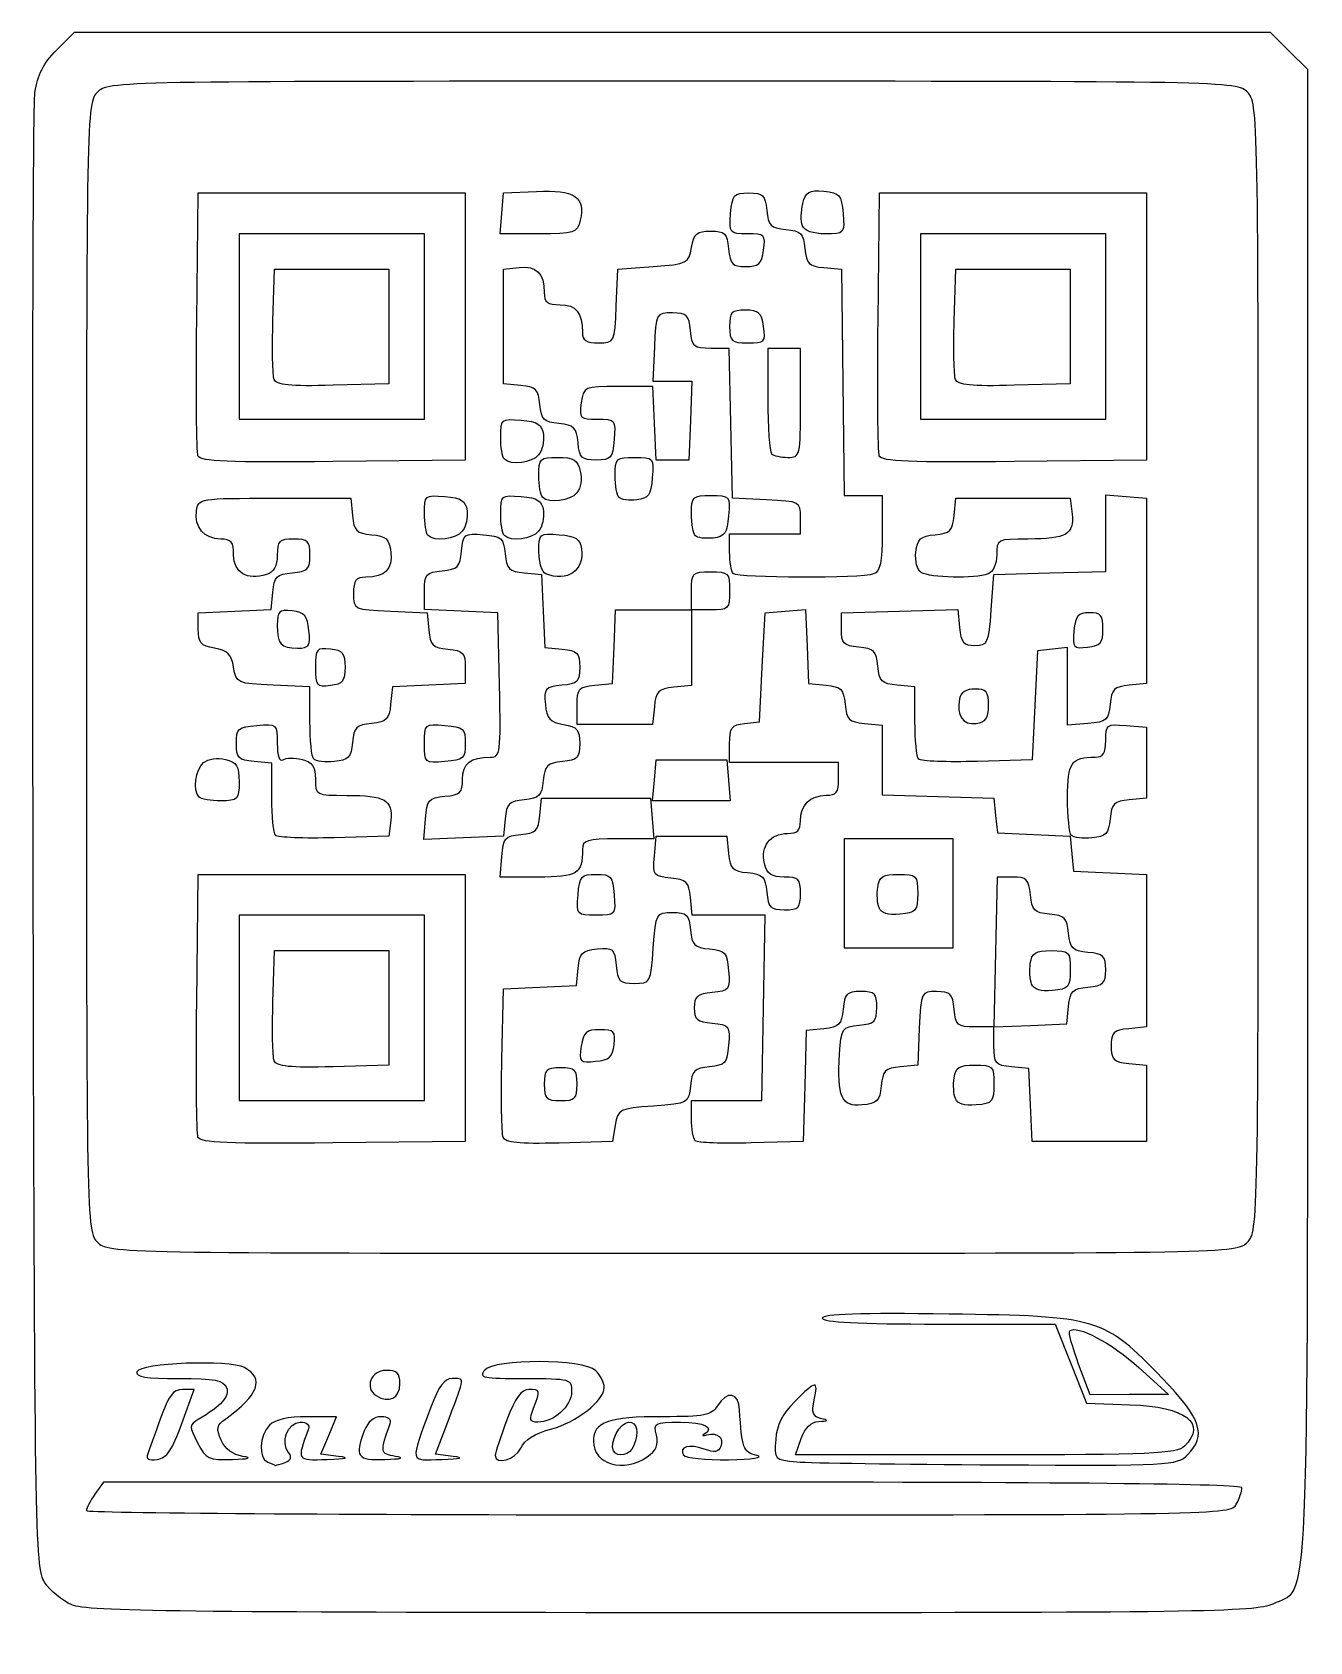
# Model space of a CAD drawing. Extents: x 15 to 1686, y 39 to 1121.
# Drawn here: x 1128 to 1303.8, y 897.5 to 1119 of the extents above; entities that cross this region are included whole.
import ezdxf

# ---------------------------------------------------------------- set-up
doc = ezdxf.new("R2010")
doc.units = 0
doc.layers.get('0').update_dxf_attribs({"linetype": 'CONTINUOUS'})

msp = doc.modelspace()

# ---------------------------------------------------------------- linework, layer by layer
at = {"color": 7}
for points in [[(1131.367275, 1116.517293), (1133.85, 1119), (1216.125, 1119), (1298.4, 1119), (1300.95, 1116.45), (1303.5, 1113.9), (1303.5, 1011.037755)], [(1150.67325, 1079.265532), (1150.875, 1096.875), (1169.25, 1096.875), (1187.625, 1096.875), (1187.625, 1078.5), (1187.625, 1060.125), (1169.419125, 1059.924125)], [(1192.6422, 1094.0625), (1192.875, 1096.875), (1197.44355, 1097.0952)], [(1244.42325, 1079.265517), (1244.625, 1096.875), (1263, 1096.875), (1281.375, 1096.875), (1281.375, 1078.5), (1281.375, 1060.125), (1263.169125, 1059.924125)], [(1197.69045, 1091.25), (1192.409475, 1091.25), (1192.6422, 1094.0625)], [(1234.020825, 1092.376677), (1234.0206, 1092.376677)], [(1161.15765, 1079.306263), (1161.375, 1086.375), (1169.25, 1086.375), (1177.125, 1086.375), (1177.125, 1078.5), (1177.125, 1070.625), (1169.424075, 1070.411114)], [(1195.26825, 1070.393279), (1192.875, 1070.625), (1192.875, 1078.5), (1192.875, 1086.375), (1195.043625, 1086.622557)], [(1208.403225, 1081.3125), (1208.625, 1086.375), (1213.496175, 1086.75)], [(1236.98175, 1086.606721), (1239.375, 1086.375), (1239.577725, 1070.8125), (1239.78045, 1055.25), (1242.390225, 1055.25), (1245, 1055.25), (1245, 1050.080242)], [(1254.90765, 1079.306263), (1255.125, 1086.375), (1263, 1086.375), (1270.875, 1086.375), (1270.875, 1078.5), (1270.875, 1070.625), (1263.174075, 1070.411114)], [(1213.651725, 1075.6875), (1213.42845, 1071), (1216.122075, 1071), (1218.8157, 1071), (1218.59535, 1065.5625), (1218.375, 1060.125), (1216.125, 1060.125), (1213.875, 1060.125), (1213.653225, 1065.1875), (1213.43145, 1070.25), (1208.67585, 1070.25)], [(1229.0625, 1054.651417), (1224.375, 1054.875), (1224.16635, 1065.1875), (1223.9577, 1075.5), (1221.401325, 1075.5)], [(1233.75, 1068), (1233.75, 1075.5), (1231.5, 1075.5), (1229.25, 1075.5), (1229.25, 1068.5)], [(1161.375, 1054.875), (1171.875, 1054.875), (1172.10675, 1052.48172)], [(1254.89325, 1052.48172), (1255.125, 1054.875), (1263, 1054.875), (1270.875, 1054.875), (1271.122575, 1052.706383)], [(1260, 1039.5), (1260.375, 1044.375), (1268.0625, 1044.588735), (1275.75, 1044.802477), (1275.75, 1050.071512), (1275.75, 1055.340547), (1278.5625, 1055.107777), (1281.375, 1054.875), (1281.375, 1042.125), (1281.375, 1029.375), (1278.98175, 1029.14328)], [(1224, 1047.49971), (1224, 1049.999708), (1228.875, 1049.999708), (1233.75, 1049.999708), (1233.75, 1052.213917)], [(1195.73175, 1044.60672), (1198.125, 1044.375), (1198.345725, 1039.357538), (1198.56645, 1034.340083), (1200.970725, 1034.107538)], [(1224.500025, 1044.500018), (1224.500025, 1044.49971)], [(1150.875, 1036.882365), (1150.875, 1039.125), (1155.892425, 1039.34574), (1160.909925, 1039.56648), (1161.142425, 1041.97074)], [(1192.33425, 1029.1875), (1192.125, 1039.125), (1187.0625, 1039.346767), (1182, 1039.568535), (1182, 1042.111748)], [(1205.4375, 1029.13998), (1207.875, 1029.375), (1208.096775, 1034.4375), (1208.31855, 1039.5), (1213.534275, 1039.5), (1218.75, 1039.5), (1218.75, 1042.125)], [(1177.3125, 1039.346767), (1182.375, 1039.125), (1182.60675, 1036.73172)], [(1221.375, 1039.5), (1218.75, 1039.5), (1218.75, 1034.29752), (1218.75, 1029.09504), (1216.3125, 1028.86002)], [(1226.0625, 1023.887685), (1228.125, 1024.125), (1228.5, 1031.625), (1228.875, 1039.125), (1231.65225, 1039.35567), (1234.4295, 1039.586348), (1234.65225, 1034.48067), (1234.875, 1029.375), (1237.26825, 1029.14328)], [(1239.375, 1036.875), (1239.375, 1039.125), (1247.38815, 1039.33737), (1255.401225, 1039.549747), (1255.63815, 1037.08737)], [(1273.3125, 1023.892222), (1270.5, 1023.659452), (1270.5, 1029.004545), (1270.5, 1034.34963), (1268.4375, 1034.112315), (1266.375, 1033.875), (1266, 1026.375), (1265.625, 1018.875), (1258.08705, 1018.662915)], [(1187.625, 1031.625), (1187.625, 1029.375), (1182.607575, 1029.15426), (1177.590075, 1028.93352), (1177.357575, 1026.52926)], [(1166.25, 1024.215735), (1166.25, 1028.931465), (1161.192375, 1029.153233)], [(1249.5, 1024.202483), (1249.5, 1028.90496), (1247.0625, 1029.13998)], [(1213.63995, 1026.1875), (1213.404975, 1023.75), (1208.20245, 1023.75), (1203, 1023.75), (1203, 1026.32748)], [(1242.5625, 1023.88998), (1245, 1023.65496), (1245, 1018.853715), (1245, 1014.052478), (1252.6875, 1013.838735), (1260.375, 1013.625), (1260.607575, 1011.22074), (1260.840075, 1008.81648), (1265.857575, 1008.59574), (1270.875, 1008.375), (1271.107575, 1005.97074), (1271.340075, 1003.56648), (1276.357575, 1003.34574), (1281.375, 1003.125), (1281.375, 992.625), (1281.375, 982.125), (1278.9375, 981.88998)], [(1278.5625, 1023.607777), (1281.375, 1023.375), (1281.375, 1018.5), (1281.375, 1013.625), (1278.98175, 1013.39328)], [(1239, 1016.25), (1239, 1018.5), (1231.5, 1018.5), (1224, 1018.5), (1224, 1021.075185)], [(1161, 1013.702482), (1161, 1018.40496), (1158.5625, 1018.63998)], [(1197.89325, 1011.23172), (1198.125, 1013.625), (1205.625, 1013.625), (1213.125, 1013.625), (1213.3578, 1010.8125), (1213.590525, 1008), (1208.6703, 1008)], [(1177.372575, 1010.543647), (1177.125, 1008.375), (1169.58705, 1008.162915)], [(1193.10675, 1010.76828), (1192.875, 1008.375), (1187.390175, 1008.15369), (1181.905425, 1007.93238), (1182.140175, 1010.77869)], [(1213.645275, 1005.613597), (1213.875, 1008.375), (1218.75, 1008.375), (1223.625, 1008.375), (1223.85675, 1005.98172)], [(1197.62445, 1002.75), (1192.409475, 1002.75), (1192.6422, 1005.5625)], [(1150.67325, 985.515517), (1150.875, 1003.125), (1169.25, 1003.125), (1187.625, 1003.125), (1187.625, 984.75), (1187.625, 966.375), (1169.419125, 966.174127)], [(1262.973675, 1002.75), (1260.7923, 1002.75), (1260.58365, 992.4375), (1260.375, 982.125), (1257.75, 982.125)], [(1218.75, 969.500002), (1218.75, 972), (1223.5908, 972), (1228.4316, 972), (1228.6533, 984.75096), (1228.875, 997.501927), (1223.86005, 997.501178), (1218.845025, 997.500428), (1218.61005, 999.937928)], [(1161.15765, 985.556265), (1161.375, 992.625), (1169.25, 992.625), (1177.125, 992.625), (1177.125, 984.75), (1177.125, 976.875), (1169.424075, 976.661115)], [(1192.664025, 977.664667), (1192.875, 987.375), (1197.892425, 987.59574), (1202.909925, 987.81648), (1203.142425, 990.22074)], [(1260.375, 979.5), (1260.375, 982.125), (1265.392425, 982.34574), (1270.409925, 982.56648), (1270.642425, 984.97074)], [(1236.963225, 981.8919), (1234.55145, 981.6588), (1234.338225, 974.0169), (1234.125, 966.375), (1226.962875, 966.162158)], [(1250.096775, 981.9375), (1249.875, 976.875), (1247.48175, 976.64328)], [(1278.9375, 977.11002), (1281.375, 976.875), (1281.375, 971.625), (1281.375, 966.375), (1273.5, 966.375), (1265.625, 966.375), (1265.404275, 971.392462), (1265.18355, 976.409918), (1262.779275, 976.642462)], [(1208.24805, 968.625), (1207.863375, 966.375), (1200.543675, 966.160185)], [(1252.784175, 941.25), (1268.818425, 941.25), (1270.9728, 935.8125), (1273.12725, 930.375), (1279.1052, 930.152955)], [(1280.314125, 935.26659), (1284.375, 931.568093), (1278.99135, 931.534043), (1273.607775, 931.499993), (1272.027525, 935.723618), (1272.027525, 935.723625)], [(1148.618475, 927.5625), (1150.31115, 932.25), (1148.7066, 932.25)], [(1170.197025, 923.041837), (1167.768975, 923.343623), (1168.8462, 925.921807), (1169.923425, 928.5), (1165.8903, 928.5)], [(1185.9612, 923.04078), (1183.547325, 923.341508), (1185.3987, 928.260045)], [(1259.23545, 923.25), (1233.078, 923.25), (1233.86235, 925.5)], [(1216.167525, 919.5), (1137.83505, 919.5), (1136.667525, 917.833118)]]:
    msp.add_lwpolyline(points, dxfattribs=at)
for points in [[(1182, 1078.5), (1182, 1091.25), (1169.25, 1091.25), (1156.5, 1091.25), (1156.5, 1078.5), (1156.5, 1065.75), (1169.25, 1065.75), (1182, 1065.75)], [(1275.75, 1078.5), (1275.75, 1091.25), (1263, 1091.25), (1250.25, 1091.25), (1250.25, 1078.5), (1250.25, 1065.75), (1263, 1065.75), (1275.75, 1065.75)], [(1228.659975, 1078.5)], [(1161.331725, 1071.217377)], [(1255.081725, 1071.217377)], [(1233.75, 1068)], [(1150.842375, 1060.689641)], [(1193.000025, 1060.25)], [(1244.592375, 1060.689641)], [(1198.250025, 1055.00001)], [(1208.78445, 1054.96557)], [(1182.500025, 1049.750002)], [(1193.000025, 1049.750002)], [(1219.28445, 1049.715578)], [(1198.6875, 1044.49671)], [(1250.377425, 1044.655365)], [(1166.11005, 1036.6875)], [(1275.375, 1036.875)], [(1171.125, 1031.625)], [(1259.625, 1026.375)], [(1182, 1021.125)], [(1166.785575, 1018.964452)], [(1213.6422, 1016.0625), (1213.875, 1018.875), (1218.75, 1018.875), (1223.625, 1018.875), (1223.8578, 1016.0625), (1224.090525, 1013.25), (1218.75, 1013.25), (1213.409475, 1013.25)], [(1250.02455, 1018.975417)], [(1151.000025, 1013.750003)], [(1161.52455, 1008.475418)], [(1254.75, 1000.5), (1254.75, 1008), (1247.25, 1008), (1239.75, 1008), (1239.75, 1000.5), (1239.75, 993), (1247.25, 993), (1254.75, 993)], [(1271.035575, 1008.464452)], [(1203.1422, 1000.3125)], [(1182, 984.75), (1182, 997.5), (1169.25, 997.5), (1156.5, 997.5), (1156.5, 984.75), (1156.5, 972), (1169.25, 972), (1182, 972)], [(1244.5605, 998.52255)], [(1265.5605, 988.02255)], [(1208.1123, 979.6875)], [(1161.331725, 977.46738)], [(1203, 974.25)], [(1255.0605, 972.27255)], [(1150.842375, 966.939638)], [(1192.8384, 966.949845)], [(1219.275375, 966.474653)], [(1295.25, 952.5)], [(1178.625, 933.010275)], [(1148.618475, 927.5625)], [(1195.280625, 924.192937)], [(1208.0073, 923.8125)], [(1157.02185, 923.041103)], [(1162.832775, 922.212585)], [(1178.028825, 923.040443)], [(1185.9612, 923.04078)], [(1212.6432, 922.9596)], [(1287, 923.25)], [(1293.7236, 916.450695)], [(1133.494125, 902.594347)]]:
    msp.add_lwpolyline(points, close=True, dxfattribs=at)
for points in [[(1128.40725, 1110.704793), (1128.74805, 1113.082172), (1129.594725, 1114.744709), (1131.367275, 1116.517293)], [(1216.125, 1112.25), (1139.499975, 1112.25), (1138.48065, 1112.23068), (1137, 1110.75)], [(1295.25, 1110.75), (1293.76935, 1112.230676), (1292.750025, 1112.25), (1216.125, 1112.25)], [(1128.152475, 1007.591797), (1128.030075, 1062.472559), (1128.144975, 1108.873407), (1128.40725, 1110.704793)], [(1137, 1110.75), (1135.51935, 1109.269324), (1135.5, 1108.25), (1135.5, 1031.625)], [(1296.75, 1031.625), (1296.75, 1108.25), (1296.7305, 1109.269324), (1295.25, 1110.75)], [(1197.44355, 1097.0952), (1202.64435, 1097.345874), (1204.2375, 1096.294418), (1203.44445, 1093.13474)], [(1224.1422, 1094.0625), (1224.3552, 1096.635773), (1224.5664, 1096.875), (1226.625, 1096.875)], [(1226.625, 1096.875), (1228.6065, 1096.875), (1228.902675, 1096.589426), (1229.10675, 1094.481721)], [(1234.0701, 1095.422276), (1234.4796, 1097.053976), (1234.91265, 1097.306309), (1236.96345, 1097.108099)], [(1236.96345, 1097.108099), (1239.159375, 1096.895859), (1239.396075, 1096.623325), (1239.608025, 1094.0625)], [(1229.10675, 1094.481721), (1229.3085, 1092.397882), (1229.647875, 1092.058481), (1231.73175, 1091.856721)], [(1234.0206, 1092.376677), (1233.782775, 1092.996349), (1233.804975, 1094.366869), (1234.0701, 1095.422276)], [(1203.44445, 1093.13474), (1202.995275, 1091.344987), (1202.70525, 1091.25), (1197.69045, 1091.25)], [(1226.4498, 1091.25), (1223.972925, 1091.25), (1223.91525, 1091.320245), (1224.1422, 1094.0625)], [(1237.146975, 1091.25), (1235.442525, 1091.25), (1234.29435, 1091.663812), (1234.020825, 1092.376677)], [(1239.608025, 1094.0625), (1239.837375, 1091.291324), (1239.801225, 1091.25), (1237.146975, 1091.25)], [(1218.753525, 1089.375), (1219.081725, 1091.287249), (1219.476375, 1091.625), (1221.38235, 1091.625)], [(1221.38235, 1091.625), (1223.3643, 1091.625), (1223.6523, 1091.341657), (1223.86005, 1089.1875)], [(1228.659975, 1089), (1228.97145, 1091.122149), (1228.845825, 1091.25), (1226.4498, 1091.25)], [(1231.73175, 1091.856721), (1233.81555, 1091.65496), (1234.154925, 1091.315559), (1234.35675, 1089.231721)], [(1213.496175, 1086.75), (1218.215925, 1087.113347), (1218.379275, 1087.194923), (1218.753525, 1089.375)], [(1223.86005, 1089.1875), (1224.06435, 1087.068598), (1224.371775, 1086.75), (1226.212425, 1086.75)], [(1226.212425, 1086.75), (1227.99165, 1086.75), (1228.382475, 1087.109305), (1228.659975, 1089)], [(1234.35675, 1089.231721), (1234.5585, 1087.147882), (1234.897875, 1086.808481), (1236.98175, 1086.606721)], [(1195.043625, 1086.622557), (1197.4119, 1086.892904), (1198.47045, 1085.837327), (1198.488525, 1083.1875)], [(1198.488525, 1083.1875), (1198.497525, 1081.829015), (1198.923075, 1081.5), (1200.66975, 1081.5)], [(1200.66975, 1081.5), (1202.87595, 1081.5), (1203.75, 1080.41851), (1203.75, 1077.68866)], [(1205.965725, 1076.25), (1208.179275, 1076.25), (1208.181675, 1076.25495), (1208.403225, 1081.3125)], [(1150.842375, 1060.689656), (1150.638375, 1061.221172), (1150.562325, 1069.580316), (1150.67325, 1079.265532)], [(1161.331725, 1071.217377), (1161.1164, 1071.778458), (1161.038025, 1075.418457), (1161.15765, 1079.306263)], [(1216.125, 1080.375), (1213.8888, 1080.375), (1213.87365, 1080.346215), (1213.651725, 1075.6875)], [(1218.61005, 1077.9375), (1218.40215, 1080.093607), (1218.115275, 1080.375), (1216.125, 1080.375)], [(1226.164875, 1080.75), (1224.259425, 1080.75), (1224, 1080.48034), (1224, 1078.5)], [(1228.659975, 1078.5), (1228.380525, 1080.40407), (1227.9969, 1080.75), (1226.164875, 1080.75)], [(1244.592375, 1060.689641), (1244.388375, 1061.221157), (1244.312325, 1069.580301), (1244.42325, 1079.265517)], [(1255.081725, 1071.217377), (1254.8664, 1071.778458), (1254.788025, 1075.418457), (1254.90765, 1079.306263)], [(1203.75, 1077.68866), (1203.75, 1076.595093), (1204.281525, 1076.25), (1205.965725, 1076.25)], [(1221.401325, 1075.5), (1219.065525, 1075.5), (1218.824775, 1075.710229), (1218.61005, 1077.9375)], [(1224, 1078.5), (1224, 1076.450883), (1224.22275, 1076.25), (1226.4951, 1076.25)], [(1226.4951, 1076.25), (1228.8408, 1076.25), (1228.970475, 1076.384708), (1228.659975, 1078.5)], [(1169.424075, 1070.411114), (1163.471625, 1070.245792), (1161.634275, 1070.428852), (1161.331725, 1071.217377)], [(1197.89325, 1067.768279), (1197.6915, 1069.852118), (1197.352125, 1070.191519), (1195.26825, 1070.393279)], [(1208.67585, 1070.25), (1203.96525, 1070.25), (1203.9171, 1070.228715), (1203.590025, 1068)], [(1263.174075, 1070.411114), (1257.221625, 1070.245792), (1255.384275, 1070.428852), (1255.081725, 1071.217377)], [(1200.51825, 1065.143279), (1198.43445, 1065.34504), (1198.095075, 1065.684441), (1197.89325, 1067.768279)], [(1203.590025, 1068), (1203.27855, 1065.877851), (1203.404175, 1065.75), (1205.8002, 1065.75)], [(1229.25, 1068.5), (1229.25, 1064.65), (1229.475, 1061.275), (1229.750025, 1061)], [(1232.000025, 1060.5), (1233.7167, 1060.5), (1233.75, 1060.642857), (1233.75, 1068)], [(1192.5, 1063.295274), (1192.5, 1065.777862), (1192.569, 1065.834815), (1195.3125, 1065.607774)], [(1195.3125, 1065.607774), (1197.593625, 1065.418979), (1198.171275, 1065.048378), (1198.3701, 1063.646219)], [(1205.8002, 1065.75), (1208.277075, 1065.75), (1208.33475, 1065.679755), (1208.1078, 1062.9375)], [(1193.000025, 1060.25), (1192.725, 1060.525), (1192.5, 1061.895374), (1192.5, 1063.295274)], [(1198.3701, 1063.646219), (1198.504875, 1062.695389), (1198.210425, 1061.429764), (1197.715725, 1060.833719)], [(1203.14325, 1062.518279), (1202.9415, 1064.602118), (1202.602125, 1064.941519), (1200.51825, 1065.143279)], [(1205.625, 1060.125), (1203.6435, 1060.125), (1203.347325, 1060.410574), (1203.14325, 1062.518279)], [(1208.1078, 1062.9375), (1207.8948, 1060.364227), (1207.6836, 1060.125), (1205.625, 1060.125)], [(1229.750025, 1061), (1230.024975, 1060.725), (1231.037475, 1060.5), (1232.000025, 1060.5)], [(1169.419125, 1059.924125), (1155.1098, 1059.766242), (1151.133825, 1059.930049), (1150.842375, 1060.689641)], [(1197.715725, 1060.833719), (1196.7912, 1059.719698), (1193.88945, 1059.360522), (1193.000025, 1060.25)], [(1197.75, 1058.00001), (1197.75, 1060.354544), (1197.901875, 1060.500008), (1200.360675, 1060.500008)], [(1200.360675, 1060.500008), (1202.5236, 1060.500008), (1203.052575, 1060.176695), (1203.44445, 1058.615265)], [(1208.25, 1058.000002), (1208.25, 1060.365217), (1208.394, 1060.5), (1210.9203, 1060.5)], [(1210.9203, 1060.5), (1213.547325, 1060.5), (1213.586775, 1060.454453), (1213.3578, 1057.6875)], [(1263.169125, 1059.924125), (1248.8598, 1059.766242), (1244.883825, 1059.930049), (1244.592375, 1060.689641)], [(1198.250025, 1055.00001), (1197.975, 1055.275005), (1197.75, 1056.625005), (1197.75, 1058.00001)], [(1203.44445, 1058.615265), (1203.7158, 1057.534283), (1203.52275, 1056.254925), (1202.9919, 1055.615265)], [(1208.78445, 1054.965585), (1208.490525, 1055.259503), (1208.25, 1056.624998), (1208.25, 1058.000002)], [(1213.3578, 1057.6875), (1213.160925, 1055.309145), (1212.831225, 1054.84074), (1211.22195, 1054.653067)], [(1150.6299, 1053.14622), (1150.87245, 1054.85727), (1150.9827, 1054.875), (1161.375, 1054.875)], [(1182, 1052.795273), (1182, 1055.277863), (1182.069, 1055.334818), (1184.8125, 1055.107777)], [(1184.8125, 1055.107777), (1187.093625, 1054.91898), (1187.671275, 1054.548375), (1187.8701, 1053.14622)], [(1192.5, 1052.795273), (1192.5, 1055.277863), (1192.569, 1055.334818), (1195.3125, 1055.107777)], [(1195.3125, 1055.107777), (1197.593625, 1054.91898), (1198.171275, 1054.548375), (1198.3701, 1053.14622)], [(1202.9919, 1055.615265), (1202.046075, 1054.475625), (1199.1501, 1054.099875), (1198.250025, 1055.00001)], [(1211.22195, 1054.653067), (1210.17525, 1054.531005), (1209.078375, 1054.671668), (1208.78445, 1054.96557)], [(1218.75, 1052.75001), (1218.75, 1055.115225), (1218.894, 1055.250008), (1221.4203, 1055.250008)], [(1221.4203, 1055.250008), (1224.047325, 1055.250008), (1224.086775, 1055.204483), (1223.8578, 1052.437508)], [(1233.75, 1052.213917), (1233.75, 1054.406205), (1233.7035, 1054.43034), (1229.0625, 1054.651417)], [(1153.9668, 1049.25), (1151.72475, 1049.25), (1150.311525, 1050.900112), (1150.6299, 1053.14622)], [(1172.10675, 1052.48172), (1172.3085, 1050.397882), (1172.647875, 1050.058477), (1174.73175, 1049.85672)], [(1182.500025, 1049.750002), (1182.225, 1050.024997), (1182, 1051.395375), (1182, 1052.795273)], [(1187.8701, 1053.14622), (1188.004875, 1052.195385), (1187.710425, 1050.92976), (1187.215725, 1050.33372)], [(1193.000025, 1049.750002), (1192.725, 1050.024997), (1192.5, 1051.395375), (1192.5, 1052.795273)], [(1198.3701, 1053.14622), (1198.504875, 1052.195385), (1198.210425, 1050.92976), (1197.715725, 1050.33372)], [(1219.28445, 1049.715578), (1218.990525, 1050.00951), (1218.75, 1051.375005), (1218.75, 1052.75001)], [(1223.8578, 1052.437508), (1223.660925, 1050.059152), (1223.331225, 1049.590747), (1221.72195, 1049.403075)], [(1252.26825, 1049.85672), (1254.352125, 1050.058477), (1254.6915, 1050.397882), (1254.89325, 1052.48172)], [(1271.122575, 1052.706383), (1271.443125, 1049.89803), (1270.348125, 1049.27556), (1265.0625, 1049.261483)], [(1174.73175, 1049.85672), (1176.74745, 1049.661555), (1177.164075, 1049.28291), (1177.372575, 1047.456383)], [(1187.215725, 1050.33372), (1186.2912, 1049.2197), (1183.38945, 1048.860525), (1182.500025, 1049.750002)], [(1187.1132, 1047.604755), (1187.34015, 1049.96817), (1187.480925, 1050.073725), (1190.1132, 1049.854755)], [(1190.1132, 1049.854755), (1192.61265, 1049.646825), (1192.896975, 1049.397682), (1193.10675, 1047.23172)], [(1197.715725, 1050.33372), (1196.7912, 1049.2197), (1193.88945, 1048.860525), (1193.000025, 1049.750002)], [(1197.75, 1047.482775), (1197.75, 1050.037583), (1197.807, 1050.085822), (1200.5625, 1049.857777)], [(1200.5625, 1049.857777), (1202.843625, 1049.66898), (1203.421275, 1049.298375), (1203.6201, 1047.89622)], [(1245, 1050.080242), (1245, 1046.057963), (1244.736675, 1044.809438), (1243.81365, 1044.455242)], [(1249.627425, 1047.456383), (1249.835925, 1049.28291), (1250.25255, 1049.661555), (1252.26825, 1049.85672)], [(1155.75, 1047.050543), (1155.75, 1048.866428), (1155.43905, 1049.25), (1153.9668, 1049.25)], [(1164, 1049.25), (1162.011525, 1049.25), (1161.75, 1048.994385), (1161.75, 1047.050543)], [(1166.25, 1047.04752), (1166.25, 1048.994723), (1165.989225, 1049.25), (1164, 1049.25)], [(1184.4375, 1044.88998), (1186.59045, 1045.097565), (1186.902825, 1045.414485), (1187.1132, 1047.604755)], [(1203.6201, 1047.89622), (1204.0425, 1044.916432), (1201.6809, 1043.288843), (1198.6875, 1044.49671)], [(1221.72195, 1049.403075), (1220.67525, 1049.281013), (1219.578375, 1049.421675), (1219.28445, 1049.715578)], [(1265.0625, 1049.261483), (1260.80895, 1049.250158), (1260.75, 1049.220382), (1260.75, 1047.080242)], [(1160.25, 1044.375), (1157.6004, 1043.534055), (1155.75, 1044.634253), (1155.75, 1047.050543)], [(1161.75, 1047.050543), (1161.75, 1045.509773), (1161.30075, 1044.708503), (1160.25, 1044.375)], [(1163.8125, 1044.61002), (1165.955775, 1044.816667), (1166.25, 1045.110878), (1166.25, 1047.04752)], [(1177.372575, 1047.456383), (1177.642875, 1045.088115), (1176.587325, 1044.02952), (1173.9375, 1044.011483)], [(1193.10675, 1047.23172), (1193.3085, 1045.147882), (1193.647875, 1044.808477), (1195.73175, 1044.60672)], [(1198.6875, 1044.49671), (1198.171875, 1044.704767), (1197.75, 1046.048497), (1197.75, 1047.482775)], [(1224.500025, 1044.49971), (1224.225, 1044.774705), (1224, 1046.124705), (1224, 1047.49971)], [(1250.377425, 1044.655365), (1249.810875, 1045.014555), (1249.4868, 1046.224635), (1249.627425, 1047.456383)], [(1260.75, 1047.080242), (1260.75, 1045.793572), (1260.26715, 1044.725197), (1259.56365, 1044.455242)], [(1161.142425, 1041.97074), (1161.3462, 1044.077078), (1161.677025, 1044.404123), (1163.8125, 1044.61002)], [(1173.9375, 1044.011483), (1172.570925, 1044.002182), (1172.25, 1043.578665), (1172.25, 1041.784267)], [(1182, 1042.111748), (1182, 1044.43281), (1182.212925, 1044.675495), (1184.4375, 1044.88998)], [(1218.75, 1042.125), (1218.75, 1044.624998), (1218.875025, 1044.75), (1221.375, 1044.75)], [(1221.375, 1044.75), (1223.874975, 1044.75), (1224, 1044.624998), (1224, 1042.125)], [(1243.81365, 1044.455242), (1242.19845, 1043.835435), (1225.125, 1043.875005), (1224.500025, 1044.500018)], [(1259.56365, 1044.455242), (1257.819, 1043.785755), (1251.533175, 1043.92269), (1250.377425, 1044.655365)], [(1172.25, 1041.784267), (1172.25, 1039.570695), (1172.2575, 1039.568317), (1177.3125, 1039.346767)], [(1224, 1042.125), (1224, 1039.625002), (1223.874975, 1039.5), (1221.375, 1039.5)], [(1163.8125, 1039.362315), (1161.982125, 1039.572923), (1161.75, 1039.354815), (1161.75, 1037.424818)], [(1166.11005, 1036.6875), (1165.914225, 1038.71856), (1165.531125, 1039.16457), (1163.8125, 1039.362315)], [(1257.75, 1034.625), (1259.51925, 1034.625), (1259.64615, 1034.900003), (1260, 1039.5)], [(1273.5, 1039.125), (1271.9241, 1039.125), (1271.586825, 1038.727395), (1271.3859, 1036.632705)], [(1275.375, 1036.875), (1275.375, 1038.774997), (1275.083325, 1039.125), (1273.5, 1039.125)], [(1153.1187, 1034.251088), (1151.214, 1034.581013), (1150.875, 1034.97855), (1150.875, 1036.882365)], [(1161.75, 1037.424818), (1161.75, 1034.781795), (1162.2186, 1034.25), (1164.5475, 1034.25)], [(1164.5475, 1034.25), (1166.1237, 1034.25), (1166.316075, 1034.550142), (1166.11005, 1036.6875)], [(1182.60675, 1036.73172), (1182.8085, 1034.647882), (1183.147875, 1034.308477), (1185.23175, 1034.10672)], [(1241.76825, 1034.39328), (1239.6606, 1034.597348), (1239.375, 1034.893478), (1239.375, 1036.875)], [(1255.63815, 1037.08737), (1255.8366, 1035.024007), (1256.178825, 1034.625), (1257.75, 1034.625)], [(1271.3859, 1036.632705), (1271.161725, 1034.29608), (1271.2788, 1034.155538), (1273.2609, 1034.382705)], [(1273.2609, 1034.382705), (1275.056025, 1034.588445), (1275.375, 1034.964443), (1275.375, 1036.875)], [(1169.0625, 1034.112315), (1167.14745, 1034.332665), (1167, 1034.15484), (1167, 1031.625)], [(1244.39325, 1031.76828), (1244.1915, 1033.852118), (1243.852125, 1034.191523), (1241.76825, 1034.39328)], [(1155.748575, 1031.618723), (1155.44175, 1033.40166), (1154.901675, 1033.94226), (1153.1187, 1034.251088)], [(1171.125, 1031.625), (1171.125, 1033.522013), (1170.80145, 1033.91223), (1169.0625, 1034.112315)], [(1185.23175, 1034.10672), (1187.3394, 1033.902652), (1187.625, 1033.606522), (1187.625, 1031.625)], [(1200.970725, 1034.107538), (1203.09045, 1033.902517), (1203.375, 1033.60872), (1203.375, 1031.625)], [(1135.5, 1031.625), (1135.5, 954.999998), (1135.5195, 953.98068), (1137, 952.5)], [(1161.192375, 1029.153233), (1156.224825, 1029.371048), (1156.12785, 1029.414953), (1155.748575, 1031.618723)], [(1167, 1031.625), (1167, 1029.095137), (1167.14745, 1028.917335), (1169.0625, 1029.137685)], [(1169.0625, 1029.137685), (1170.80145, 1029.33777), (1171.125, 1029.727987), (1171.125, 1031.625)], [(1203.375, 1031.625), (1203.375, 1029.626422), (1203.097725, 1029.348375), (1200.893775, 1029.136718)], [(1247.0625, 1029.13998), (1244.92965, 1029.345622), (1244.59605, 1029.674152), (1244.39325, 1031.76828)], [(1295.25, 952.5), (1296.73065, 953.98068), (1296.75, 954.999998), (1296.75, 1031.625)], [(1191.0831, 1019.25), (1192.467375, 1019.25), (1192.532625, 1019.768108), (1192.33425, 1029.1875)], [(1200.893775, 1029.136718), (1198.598025, 1028.916255), (1198.4298, 1028.720265), (1198.643775, 1026.515003)], [(1203, 1026.32748), (1203, 1028.687197), (1203.20595, 1028.92482), (1205.4375, 1029.13998)], [(1216.3125, 1028.86002), (1214.169225, 1028.653365), (1213.84665, 1028.33079), (1213.63995, 1026.1875)], [(1237.26825, 1029.14328), (1239.352125, 1028.941523), (1239.6915, 1028.602118), (1239.89325, 1026.51828)], [(1257.760275, 1028.625), (1256.55765, 1028.625), (1255.802775, 1028.143388), (1255.634325, 1027.268693)], [(1259.625, 1026.375), (1259.625, 1028.271698), (1259.3322, 1028.625), (1257.760275, 1028.625)], [(1278.98175, 1029.14328), (1276.897875, 1028.941523), (1276.5585, 1028.602117), (1276.35675, 1026.51828)], [(1177.357575, 1026.52926), (1177.15485, 1024.433258), (1176.818175, 1024.095292), (1174.73175, 1023.89328)], [(1198.643775, 1026.515003), (1198.836975, 1024.52355), (1199.24505, 1024.068135), (1201.125, 1023.745913)], [(1239.89325, 1026.51828), (1240.09605, 1024.424152), (1240.42965, 1024.095622), (1242.5625, 1023.88998)], [(1255.634325, 1027.268693), (1255.196175, 1024.993358), (1256.124225, 1023.627885), (1257.934125, 1023.884895)], [(1257.934125, 1023.884895), (1259.259525, 1024.0731), (1259.625, 1024.611345), (1259.625, 1026.375)], [(1276.35675, 1026.51828), (1276.14615, 1024.34343), (1275.868275, 1024.103752), (1273.3125, 1023.892222)], [(1156.125, 1021.125), (1156.125, 1023.183615), (1156.36425, 1023.3948), (1158.9375, 1023.607777)], [(1158.9375, 1023.607777), (1161.71235, 1023.837427), (1161.75, 1023.804188), (1161.75, 1021.126013)], [(1166.785575, 1018.964452), (1166.490975, 1019.259008), (1166.25, 1021.622078), (1166.25, 1024.215735)], [(1174.73175, 1023.89328), (1172.647875, 1023.691523), (1172.3085, 1023.352117), (1172.10675, 1021.26828)], [(1182, 1021.125), (1182, 1023.804345), (1182.0375, 1023.837442), (1184.8125, 1023.607777)], [(1184.8125, 1023.607777), (1187.38575, 1023.3948), (1187.625, 1023.183615), (1187.625, 1021.125)], [(1201.125, 1023.745913), (1203.03735, 1023.41814), (1203.375, 1023.023753), (1203.375, 1021.117635)], [(1224, 1021.075185), (1224, 1023.32694), (1224.25905, 1023.680175), (1226.0625, 1023.887685)], [(1250.02455, 1018.975418), (1249.7361, 1019.263935), (1249.5, 1021.616115), (1249.5, 1024.202483)], [(1275.75, 1021.545277), (1275.75, 1023.738975), (1275.8745, 1023.83025), (1278.5625, 1023.607777)], [(1158.5625, 1018.63998), (1156.4064, 1018.847865), (1156.125, 1019.134748), (1156.125, 1021.125)], [(1161.75, 1021.126013), (1161.75, 1019.409982), (1162.041525, 1018.591665), (1162.5426, 1018.901347)], [(1172.10675, 1021.26828), (1171.907775, 1019.213422), (1171.553025, 1018.843462), (1169.598075, 1018.651957)], [(1184.8125, 1018.642223), (1182.0375, 1018.412558), (1182, 1018.445655), (1182, 1021.125)], [(1187.625, 1021.125), (1187.625, 1019.066385), (1187.38575, 1018.8552), (1184.8125, 1018.642223)], [(1203.375, 1021.117635), (1203.375, 1019.144393), (1203.087525, 1018.847168), (1200.98175, 1018.64328)], [(1274.31135, 1019.25), (1275.416175, 1019.25), (1275.75, 1019.78262), (1275.75, 1021.545277)], [(1151.61525, 1018.491915), (1152.254925, 1019.02278), (1153.534275, 1019.21577), (1154.61525, 1018.944465)], [(1154.61525, 1018.944465), (1156.176675, 1018.552568), (1156.5, 1018.023578), (1156.5, 1015.860713)], [(1162.5426, 1018.901347), (1162.978575, 1019.17077), (1164.159825, 1019.184262), (1165.1676, 1018.931348)], [(1165.1676, 1018.931348), (1166.59815, 1018.572315), (1167, 1017.981135), (1167, 1016.235743)], [(1169.598075, 1018.651957), (1168.345725, 1018.52928), (1167.0801, 1018.669882), (1166.785575, 1018.964452)], [(1187.25, 1016.217278), (1187.25, 1018.378905), (1188.351, 1019.25), (1191.0831, 1019.25)], [(1258.08705, 1018.662915), (1253.9412, 1018.546267), (1250.313075, 1018.686915), (1250.02455, 1018.975417)], [(1270.5, 1013.66976), (1270.5, 1018.531912), (1270.990425, 1019.25), (1274.31135, 1019.25)], [(1151.000025, 1013.750003), (1150.099875, 1014.650138), (1150.475625, 1017.546098), (1151.61525, 1018.491915)], [(1200.98175, 1018.64328), (1198.897875, 1018.441523), (1198.5585, 1018.102118), (1198.35675, 1016.01828)], [(1156.5, 1015.860713), (1156.5, 1013.401905), (1156.3545, 1013.25), (1154.000025, 1013.25)], [(1167, 1016.235743), (1167, 1014.015337), (1167.02925, 1013.999955), (1171.3125, 1013.988547)], [(1184.8125, 1013.86002), (1186.932825, 1014.064462), (1187.25, 1014.371167), (1187.25, 1016.217278)], [(1198.35675, 1016.01828), (1198.154925, 1013.934443), (1197.81555, 1013.595037), (1195.73175, 1013.39328)], [(1237.275, 1014), (1238.691675, 1014), (1239, 1014.402173), (1239, 1016.25)], [(1154.000025, 1013.25), (1152.624975, 1013.25), (1151.274975, 1013.475), (1151.000025, 1013.750003)], [(1161.52455, 1008.475418), (1161.2361, 1008.763935), (1161, 1011.116115), (1161, 1013.702482)], [(1171.3125, 1013.988547), (1176.598125, 1013.974447), (1177.693125, 1013.352), (1177.372575, 1010.543647)], [(1182.140175, 1010.77869), (1182.355125, 1013.384077), (1182.581325, 1013.64489), (1184.8125, 1013.86002)], [(1195.73175, 1013.39328), (1193.647875, 1013.191523), (1193.3085, 1012.852118), (1193.10675, 1010.76828)], [(1233.75, 1010.475), (1233.75, 1012.672987), (1235.076975, 1014), (1237.275, 1014)], [(1271.035575, 1008.464452), (1270.740975, 1008.759008), (1270.5, 1011.101392), (1270.5, 1013.66976)], [(1278.98175, 1013.39328), (1276.897875, 1013.191523), (1276.5585, 1012.852117), (1276.35675, 1010.76828)], [(1195.26825, 1008.60672), (1197.352125, 1008.808477), (1197.6915, 1009.147883), (1197.89325, 1011.23172)], [(1231.9668, 1008.75), (1233.327525, 1008.75), (1233.75, 1009.15869), (1233.75, 1010.475)], [(1276.35675, 1010.76828), (1276.157775, 1008.713422), (1275.803025, 1008.343462), (1273.848075, 1008.151957)], [(1303.5, 1011.037755), (1303.5, 897.527978), (1303.8354, 905.147775), (1298.732175, 902.72613)], [(1169.58705, 1008.162915), (1165.4412, 1008.046267), (1161.813075, 1008.186915), (1161.52455, 1008.475418)], [(1192.6422, 1005.5625), (1192.853775, 1008.118305), (1193.0934, 1008.39615), (1195.26825, 1008.60672)], [(1208.6703, 1008), (1204.319925, 1008), (1203.75, 1007.833358), (1203.75, 1006.561343)], [(1228.80555, 1004.634743), (1228.2189, 1006.971998), (1229.5848, 1008.75), (1231.9668, 1008.75)], [(1273.848075, 1008.151957), (1272.595725, 1008.02928), (1271.3301, 1008.169882), (1271.035575, 1008.464452)], [(1129.744125, 905.71929), (1128.438825, 907.711163), (1128.36465, 912.461783), (1128.152475, 1007.591797)], [(1203.75, 1006.561343), (1203.75, 1003.171928), (1203.07185, 1002.75), (1197.62445, 1002.75)], [(1215.895275, 1002.613597), (1213.5318, 1002.840592), (1213.426275, 1002.981337), (1213.645275, 1005.613597)], [(1223.85675, 1005.98172), (1224.0585, 1003.897883), (1224.397875, 1003.558477), (1226.48175, 1003.35672)], [(1226.48175, 1003.35672), (1228.575825, 1003.153965), (1228.9044, 1002.82032), (1229.11005, 1000.6875)], [(1231.514325, 1002.75), (1229.751975, 1002.75), (1229.17845, 1003.149053), (1228.80555, 1004.634743)], [(1203.1422, 1000.3125), (1203.3552, 1002.885773), (1203.5664, 1003.125), (1205.625, 1003.125)], [(1205.625, 1003.125), (1207.6836, 1003.125), (1207.8948, 1002.885773), (1208.1078, 1000.3125)], [(1218.61005, 999.937928), (1218.40245, 1002.090878), (1218.0855, 1002.40323), (1215.895275, 1002.613597)], [(1233.75, 1000.5), (1233.75, 1002.496807), (1233.498375, 1002.75), (1231.514325, 1002.75)], [(1244.5605, 998.52255), (1244.324475, 999.137647), (1244.242425, 1000.424827), (1244.378175, 1001.382952)], [(1244.378175, 1001.382952), (1244.582775, 1002.826852), (1245.07425, 1003.125), (1247.25, 1003.125)], [(1247.25, 1003.125), (1249.749975, 1003.125), (1249.875, 1002.999998), (1249.875, 1000.5)], [(1265.38995, 1000.3125), (1265.183925, 1002.44991), (1264.8864, 1002.75), (1262.973675, 1002.75)], [(1205.625, 997.5), (1202.945625, 997.5), (1202.91255, 997.5375), (1203.1422, 1000.3125)], [(1208.1078, 1000.3125), (1208.33745, 997.537492), (1208.304375, 997.5), (1205.625, 997.5)], [(1229.11005, 1000.6875), (1229.316675, 998.54421), (1229.6109, 998.25), (1231.54755, 998.25)], [(1231.54755, 998.25), (1233.4947, 998.25), (1233.75, 998.51079), (1233.75, 1000.5)], [(1249.875, 1000.5), (1249.875, 998.08551), (1249.6791, 997.856123), (1247.432325, 997.639598)], [(1268.01825, 997.64328), (1265.924175, 997.846035), (1265.5956, 998.17968), (1265.38995, 1000.3125)], [(1213.5, 993), (1213.871775, 997.83333), (1213.8942, 997.875), (1216.125, 997.875)], [(1216.125, 997.875), (1218.1065, 997.875), (1218.402675, 997.58943), (1218.60675, 995.48172)], [(1247.432325, 997.639598), (1245.794325, 997.481738), (1244.84835, 997.77258), (1244.5605, 998.52255)], [(1270.64325, 995.01828), (1270.4415, 997.102118), (1270.102125, 997.441523), (1268.01825, 997.64328)], [(1218.60675, 995.48172), (1218.8085, 993.397883), (1219.147875, 993.058477), (1221.23175, 992.85672)], [(1273.3125, 992.38998), (1271.17965, 992.595622), (1270.84605, 992.924152), (1270.64325, 995.01828)], [(1203.142425, 990.22074), (1203.345, 992.315175), (1203.682575, 992.654797), (1205.761725, 992.856233)], [(1205.761725, 992.856233), (1207.9707, 993.070245), (1208.16615, 992.902658), (1208.386725, 990.606233)], [(1210.875, 988.125), (1213.1058, 988.125), (1213.128225, 988.1667), (1213.5, 993)], [(1221.23175, 992.85672), (1223.397675, 992.647013), (1223.646825, 992.362673), (1223.854725, 989.86317)], [(1265.378175, 990.882952), (1265.582775, 992.326852), (1266.07425, 992.625), (1268.25, 992.625)], [(1268.25, 992.625), (1270.749975, 992.625), (1270.875, 992.499998), (1270.875, 990)], [(1275.75, 990), (1275.75, 991.883033), (1275.442425, 992.184623), (1273.3125, 992.38998)], [(1208.386725, 990.606233), (1208.598375, 988.40226), (1208.8764, 988.125), (1210.875, 988.125)], [(1265.5605, 988.02255), (1265.324475, 988.637647), (1265.242425, 989.924827), (1265.378175, 990.882952)], [(1270.875, 990), (1270.875, 987.58551), (1270.6791, 987.356123), (1268.432325, 987.139598)], [(1273.3125, 987.61002), (1275.442425, 987.815377), (1275.75, 988.116967), (1275.75, 990)], [(1223.854725, 989.86317), (1224.073725, 987.23091), (1223.9682, 987.090165), (1221.604725, 986.86317)], [(1268.432325, 987.139598), (1266.794325, 986.981738), (1265.84835, 987.27258), (1265.5605, 988.02255)], [(1161.331725, 977.46738), (1161.1164, 978.028455), (1161.038025, 981.66846), (1161.15765, 985.556265)], [(1221.604725, 986.86317), (1219.523175, 986.663243), (1219.125, 986.323913), (1219.125, 984.75)], [(1242.04755, 987), (1240.1109, 987), (1239.816675, 986.70579), (1239.61005, 984.5625)], [(1244.25, 984.79752), (1244.25, 986.734163), (1243.984125, 987), (1242.04755, 987)], [(1252.486725, 987), (1250.331825, 987), (1250.3172, 986.96895), (1250.096775, 981.9375)], [(1254.88995, 984.5625), (1254.684225, 986.696205), (1254.38475, 987), (1252.486725, 987)], [(1270.642425, 984.97074), (1270.8462, 987.077077), (1271.177025, 987.404122), (1273.3125, 987.61002)], [(1150.842375, 966.939638), (1150.638375, 967.471155), (1150.562325, 975.830303), (1150.67325, 985.515517)], [(1219.125, 984.75), (1219.125, 983.176087), (1219.523175, 982.836757), (1221.604725, 982.63683)], [(1239.61005, 984.5625), (1239.40395, 982.425255), (1239.077925, 982.09629), (1236.963225, 981.8919)], [(1241.8125, 982.36002), (1243.955775, 982.566667), (1244.25, 982.860878), (1244.25, 984.79752)], [(1257.75, 982.125), (1255.33665, 982.125), (1255.106025, 982.321553), (1254.88995, 984.5625)], [(1206.134925, 981.75), (1204.2393, 981.75), (1203.871875, 981.420322), (1203.5844, 979.46175)], [(1208.1123, 979.6875), (1208.3238, 981.525435), (1208.1048, 981.75), (1206.134925, 981.75)], [(1221.604725, 982.63683), (1223.9682, 982.409835), (1224.073725, 982.26909), (1223.854725, 979.63683)], [(1239.140775, 978.424702), (1239.36675, 981.994823), (1239.460725, 982.133265), (1241.8125, 982.36002)], [(1278.9375, 981.88998), (1276.807575, 981.684623), (1276.5, 981.383033), (1276.5, 979.5)], [(1203.5844, 979.46175), (1203.266625, 977.296658), (1203.37305, 977.18565), (1205.561775, 977.39925)], [(1205.561775, 977.39925), (1207.459725, 977.58447), (1207.9176, 977.995275), (1208.1123, 979.6875)], [(1223.854725, 979.63683), (1223.646825, 977.137328), (1223.397675, 976.852988), (1221.23175, 976.64328)], [(1262.779275, 976.642462), (1260.57585, 976.855575), (1260.375, 977.094263), (1260.375, 979.5)], [(1276.5, 979.5), (1276.5, 977.616968), (1276.807575, 977.315378), (1278.9375, 977.11002)], [(1169.424075, 976.661115), (1163.471625, 976.495792), (1161.634275, 976.67889), (1161.331725, 977.46738)], [(1192.8384, 966.949845), (1192.62645, 967.50231), (1192.547925, 972.323977), (1192.664025, 977.664667)], [(1242.213225, 971.3919), (1239.365025, 971.11662), (1238.7651, 972.489788), (1239.140775, 978.424702)], [(1254.878175, 975.132952), (1255.082775, 976.576852), (1255.57425, 976.875), (1257.75, 976.875)], [(1257.75, 976.875), (1260.249975, 976.875), (1260.375, 976.749998), (1260.375, 974.25)], [(1200.75, 976.5), (1198.749975, 976.5), (1198.5, 976.250002), (1198.5, 974.25)], [(1203, 974.25), (1203, 976.250002), (1202.750025, 976.5), (1200.75, 976.5)], [(1221.23175, 976.64328), (1219.147875, 976.441523), (1218.8085, 976.102118), (1218.60675, 974.01828)], [(1247.48175, 976.64328), (1245.397875, 976.441523), (1245.0585, 976.102118), (1244.85675, 974.01828)], [(1255.0605, 972.27255), (1254.824475, 972.887647), (1254.742425, 974.174827), (1254.878175, 975.132952)], [(1198.5, 974.25), (1198.5, 972.249998), (1198.749975, 972), (1200.75, 972)], [(1200.75, 972), (1202.750025, 972), (1203, 972.249998), (1203, 974.25)], [(1218.60675, 974.01828), (1218.376575, 971.641245), (1218.341925, 971.622457), (1213.503825, 971.25)], [(1244.85675, 974.01828), (1244.65455, 971.930093), (1244.317575, 971.595285), (1242.213225, 971.3919)], [(1257.932325, 971.389598), (1256.294325, 971.231738), (1255.34835, 971.52258), (1255.0605, 972.27255)], [(1260.375, 974.25), (1260.375, 971.83551), (1260.1791, 971.606123), (1257.932325, 971.389598)], [(1213.503825, 971.25), (1208.783625, 970.886618), (1208.6208, 970.805288), (1208.24805, 968.625)], [(1219.275375, 966.474653), (1218.9864, 966.763598), (1218.75, 968.124998), (1218.75, 969.500002)], [(1169.419125, 966.174127), (1155.1098, 966.016245), (1151.133825, 966.180128), (1150.842375, 966.939638)], [(1200.543675, 966.160185), (1194.9654, 965.996475), (1193.132175, 966.184335), (1192.8384, 966.949845)], [(1226.962875, 966.162158), (1223.02365, 966.04509), (1219.564275, 966.185708), (1219.275375, 966.474653)], [(1137, 952.5), (1138.48065, 951.01932), (1139.499975, 951), (1216.125, 951)], [(1216.125, 951), (1292.750025, 951), (1293.76935, 951.01935), (1295.25, 952.5)], [(1254.1875, 942.62292), (1242.042825, 942.795592), (1236.75, 942.62517), (1236.75, 942.06042)], [(1236.75, 942.06042), (1236.75, 941.505128), (1241.797725, 941.25), (1252.784175, 941.25)], [(1283.515275, 933.809145), (1275.48225, 942.129855), (1274.8176, 942.32961), (1254.1875, 942.62292)], [(1272.027525, 935.723625), (1271.15835, 938.046623), (1270.605225, 940.10526), (1270.79835, 940.298378)], [(1270.79835, 940.298378), (1271.7123, 941.212328), (1276.656375, 938.598023), (1280.314125, 935.26659)], [(1142.43555, 934.6875), (1142.204175, 933.98901), (1143.676575, 933.75), (1148.211075, 933.75)], [(1157.2449, 935.252737), (1155.1437, 936.377258), (1142.83965, 935.907637), (1142.43555, 934.6875)], [(1154.6547, 928.221397), (1159.1877, 931.480418), (1160.0286, 933.762952), (1157.2449, 935.252737)], [(1176.760275, 934.875), (1174.6533, 934.875), (1173.6903, 932.481233), (1175.3637, 931.40331)], [(1178.625, 933.010275), (1178.625, 934.496572), (1178.24655, 934.875), (1176.760275, 934.875)], [(1190.25, 934.874977), (1189.43235, 933.88977), (1190.119875, 933.749977), (1195.7832, 933.749977)], [(1205.57145, 934.821428), (1203.917325, 936.475492), (1191.614025, 936.518513), (1190.25, 934.874977)], [(1206.75, 932.535615), (1206.75, 933.1446), (1206.219675, 934.173217), (1205.57145, 934.821428)], [(1148.211075, 933.75), (1153.183425, 933.75), (1154.38425, 933.522765), (1154.773575, 932.50818)], [(1154.773575, 932.50818), (1155.23355, 931.309552), (1154.062425, 929.98893), (1150.862025, 928.097265)], [(1175.3637, 931.40331), (1177.095825, 930.287573), (1178.625, 931.04106), (1178.625, 933.010275)], [(1185.80385, 933.75), (1184.74455, 933.75), (1183.967775, 932.696888), (1182.899475, 929.8125)], [(1185.3987, 928.260045), (1187.61525, 934.149045), (1187.58585, 933.75), (1185.80385, 933.75)], [(1195.7832, 933.749977), (1202.1411, 933.749977), (1202.25, 933.719153), (1202.25, 931.917502)], [(1199.367675, 926.772743), (1202.912175, 927.720757), (1206.75, 930.716662), (1206.75, 932.535615)], [(1235.639025, 930.813772), (1236.246975, 933.581865), (1235.92005, 933.5547), (1232.9562, 930.590827)], [(1287, 923.25), (1289.682375, 925.93239), (1288.9359, 928.194322), (1283.515275, 933.809145)], [(1148.7066, 932.25), (1147.448475, 932.25), (1146.8004, 931.400032), (1145.704575, 928.3125)], [(1196.3541, 932.249977), (1195.35075, 932.249977), (1194.507075, 931.071225), (1193.3541, 928.058243)], [(1197.0186, 929.673802), (1197.983775, 932.212553), (1197.974175, 932.249977), (1196.3541, 932.249977)], [(1202.25, 931.917502), (1202.25, 929.954123), (1199.791575, 927.749977), (1197.60165, 927.749977)], [(1225.36575, 929.437492), (1225.229925, 931.85835), (1223.667075, 932.147542), (1222.325925, 929.999992)], [(1232.9562, 930.590827), (1231.254075, 928.888665), (1230.4857, 927.359692), (1230.338175, 925.380795)], [(1236.5169, 928.275772), (1235.4453, 928.55334), (1235.260125, 929.088728), (1235.639025, 930.813772)], [(1145.704575, 928.3125), (1144.9359, 926.146875), (1144.134225, 923.923425), (1143.92295, 923.3715)], [(1150.862025, 928.097265), (1149.625275, 927.36624), (1149.621075, 927.174832), (1150.792275, 924.909765)], [(1154.051625, 925.260892), (1153.31115, 926.885978), (1153.39935, 927.3189), (1154.6547, 928.221397)], [(1165.8903, 928.5), (1163.223825, 928.5), (1161.4578, 928.10064), (1160.67855, 927.321428)], [(1176.06165, 928.5), (1175.035575, 928.5), (1174.2009, 927.810885), (1173.7314, 926.576175)], [(1177.30815, 927.5625), (1177.521225, 928.129492), (1177.028625, 928.5), (1176.06165, 928.5)], [(1182.899475, 929.8125), (1179.986175, 921.9462), (1179.87495, 922.484227), (1184.38695, 922.62003)], [(1193.3541, 928.058243), (1192.471875, 925.75278), (1191.75, 923.55903), (1191.75, 923.183243)], [(1197.60165, 927.749977), (1196.5005, 927.749977), (1196.40585, 928.062232), (1197.0186, 929.673802)], [(1214.770275, 928.499992), (1207.3125, 928.499992), (1205.25, 927.771187), (1205.25, 925.135875)], [(1222.325925, 929.999992), (1221.50415, 928.684072), (1220.576925, 928.499992), (1214.770275, 928.499992)], [(1227.75, 923.151225), (1225.877775, 923.624295), (1225.659675, 924.199343), (1225.36575, 929.437492)], [(1236.26085, 927.837), (1237.59555, 927.908925), (1237.639875, 927.9849), (1236.5169, 928.275772)], [(1279.1052, 930.152955), (1286.8128, 929.866665), (1289.7543, 927.611415), (1286.57145, 924.428572)], [(1145.2323, 922.6215), (1146.55125, 922.818937), (1147.300125, 923.911635), (1148.618475, 927.5625)], [(1160.67855, 927.321428), (1159.2696, 925.912425), (1159.12065, 922.778063), (1160.4375, 922.24671)], [(1163.30055, 923.564115), (1162.141725, 924.96039), (1163.219475, 927.75), (1164.9177, 927.75)], [(1166.05815, 926.8125), (1164.405975, 922.41612), (1164.3597, 922.491292), (1168.63695, 922.62003)], [(1164.9177, 927.75), (1165.79985, 927.75), (1166.26635, 927.366495), (1166.05815, 926.8125)], [(1173.7314, 926.576175), (1172.3634, 922.97793), (1172.71125, 922.490895), (1176.5625, 922.612372)], [(1178.028825, 923.040443), (1175.89335, 923.362043), (1175.8446, 923.668087), (1177.30815, 927.5625)], [(1195.280625, 924.19296), (1195.787475, 925.30539), (1197.188925, 926.190023), (1199.367675, 926.772743)], [(1208.0073, 923.8125), (1207.39665, 924.849682), (1208.93865, 927.75), (1210.10085, 927.75)], [(1210.10085, 927.75), (1211.3001, 927.75), (1211.570625, 926.458185), (1210.79475, 924.436343)], [(1212.6432, 922.959607), (1213.929825, 923.860785), (1214.25555, 924.625718), (1213.92075, 925.959607)], [(1213.92075, 925.959607), (1213.491825, 927.66867), (1213.642425, 927.75), (1217.235675, 927.75)], [(1217.235675, 927.75), (1220.5683, 927.75), (1222.0554, 926.965245), (1220.4375, 926.060422)], [(1220.4375, 926.060422), (1220.128125, 925.887405), (1220.327325, 925.860375), (1220.88015, 926.000347)], [(1220.88015, 926.000347), (1222.3455, 926.371365), (1223.245125, 925.60998), (1222.7784, 924.393795)], [(1233.86235, 925.5), (1234.38705, 927.005025), (1235.18115, 927.778807), (1236.26085, 927.837)], [(1150.792275, 924.909765), (1151.945025, 922.680652), (1152.30405, 922.508423), (1155.5817, 922.612372)], [(1157.021925, 923.041103), (1155.681525, 923.24274), (1154.604375, 924.047722), (1154.051625, 925.260892)], [(1162.832775, 922.212585), (1163.664, 922.531553), (1163.8092, 922.95117), (1163.30055, 923.564115)], [(1191.75, 923.183243), (1191.75, 921.770557), (1194.540525, 922.568595), (1195.280625, 924.192937)], [(1205.25, 925.135875), (1205.25, 921.954322), (1209.444975, 920.719477), (1212.6432, 922.9596)], [(1210.79475, 924.436343), (1210.324275, 923.210243), (1208.590425, 922.8222), (1208.0073, 923.8125)], [(1220.49825, 924.04818), (1218.49455, 924.809978), (1216.947, 924.346988), (1217.657025, 923.198167)], [(1222.7784, 924.393795), (1222.47165, 923.594265), (1221.914325, 923.509793), (1220.49825, 924.04818)], [(1230.338175, 925.380795), (1230.1308, 922.600297), (1230.15195, 922.577865), (1233.25215, 922.295993)], [(1286.57145, 924.428572), (1285.545075, 923.402198), (1282.0149, 923.25), (1259.23545, 923.25)], [(1143.92295, 923.3715), (1143.657675, 922.6785), (1144.062825, 922.446442), (1145.2323, 922.6215)], [(1155.5817, 922.612372), (1157.8665, 922.684822), (1158.378, 922.837103), (1157.02185, 923.041103)], [(1160.4375, 922.24671), (1160.953125, 922.038653), (1161.431775, 921.841777), (1161.50115, 921.809212)], [(1161.50115, 921.809212), (1161.57015, 921.776662), (1162.169775, 921.958162), (1162.832775, 922.212585)], [(1168.63695, 922.62003), (1171.310925, 922.700505), (1171.824975, 922.839495), (1170.197025, 923.041837)], [(1176.5625, 922.612372), (1178.831775, 922.683922), (1179.36405, 922.839353), (1178.028825, 923.040443)], [(1184.38695, 922.62003), (1187.0328, 922.699657), (1187.5626, 922.841265), (1185.9612, 923.04078)], [(1217.657025, 923.198167), (1217.894325, 922.814175), (1220.68425, 922.539922), (1223.85675, 922.588725)], [(1223.85675, 922.588725), (1227.115125, 922.638825), (1228.80915, 922.88361), (1227.75, 923.151225)], [(1233.25215, 922.295993), (1234.969725, 922.139835), (1247.428125, 921.9531), (1260.9375, 921.881032)], [(1260.9375, 921.881032), (1284.5922, 921.754845), (1285.555425, 921.80544), (1287, 923.25)], [(1294.5, 918.700695), (1294.5, 919.261335), (1271.1105, 919.5), (1216.167525, 919.5)], [(1136.667525, 917.833118), (1136.025375, 916.91634), (1135.5, 915.90384), (1135.5, 915.583118)], [(1293.7236, 916.450695), (1294.15065, 917.248575), (1294.5, 918.261075), (1294.5, 918.700695)], [(1135.5, 915.583118), (1135.5, 915.262403), (1170.92565, 915), (1214.2236, 915)], [(1214.2236, 915), (1291.28775, 915), (1292.963625, 915.0306), (1293.7236, 916.450695)], [(1133.494125, 902.594348), (1132.184625, 903.16395), (1130.497125, 904.57017), (1129.744125, 905.71929)], [(1216.011675, 901.529355), (1149.55005, 901.55373), (1135.468725, 901.73544), (1133.494125, 902.594347)], [(1298.732175, 902.72613), (1296.38955, 901.614472), (1288.66665, 901.502737), (1216.011675, 901.529355)]]:
    msp.add_open_spline(points, degree=3, dxfattribs=at)

doc.saveas('drawing.dxf')
